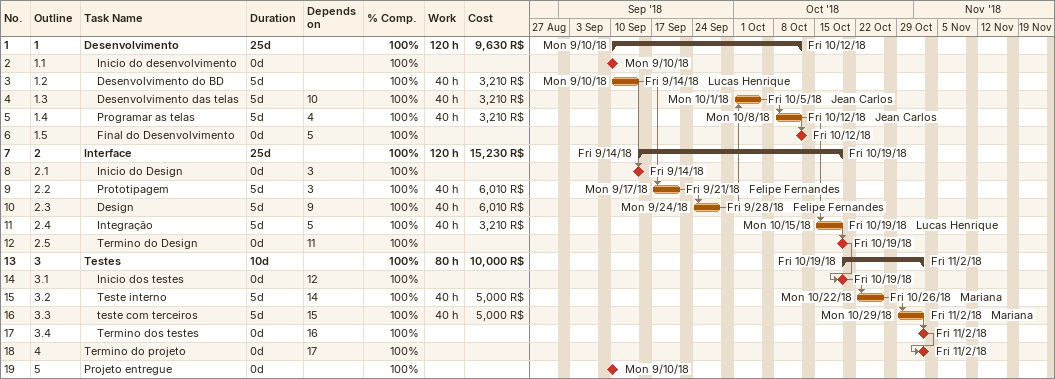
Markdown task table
| ID | WBS | Task | Duration | Start | Finish | Predecessors | Resources | % complete | Work (h) | Cost (R$) |
|---|---|---|---|---|---|---|---|---|---|---|
| 1 | 1 | **Desenvolvimento** | 25d | 2018-09-10 | 2018-10-12 |  |  | 100 | 120 | 9630 |
| 2 | 1.1 | Inicio do desenvolvimento | 0d | 2018-09-10 | 2018-09-10 |  |  | 100 |  |  |
| 3 | 1.2 | Desenvolvimento do BD | 5d | 2018-09-10 | 2018-09-14 |  | Lucas Henrique | 100 | 40 | 3210 |
| 4 | 1.3 | Desenvolvimento das telas | 5d | 2018-10-01 | 2018-10-05 | 10 | Jean Carlos | 100 | 40 | 3210 |
| 5 | 1.4 | Programar as telas | 5d | 2018-10-08 | 2018-10-12 | 4 | Jean Carlos | 100 | 40 | 3210 |
| 6 | 1.5 | Final do Desenvolvimento | 0d | 2018-10-12 | 2018-10-12 | 5 |  | 100 |  |  |
| 7 | 2 | **Interface** | 25d | 2018-09-14 | 2018-10-19 |  |  | 100 | 120 | 15230 |
| 8 | 2.1 | Inicio do Design | 0d | 2018-09-14 | 2018-09-14 | 3 |  | 100 |  |  |
| 9 | 2.2 | Prototipagem | 5d | 2018-09-17 | 2018-09-21 | 3 | Felipe Fernandes | 100 | 40 | 6010 |
| 10 | 2.3 | Design | 5d | 2018-09-24 | 2018-09-28 | 9 | Felipe Fernandes | 100 | 40 | 6010 |
| 11 | 2.4 | Integração | 5d | 2018-10-15 | 2018-10-19 | 5 | Lucas Henrique | 100 | 40 | 3210 |
| 12 | 2.5 | Termino do Design | 0d | 2018-10-19 | 2018-10-19 | 11 |  | 100 |  |  |
| 13 | 3 | **Testes** | 10d | 2018-10-19 | 2018-11-02 |  |  | 100 | 80 | 10000 |
| 14 | 3.1 | Inicio dos testes | 0d | 2018-10-19 | 2018-10-19 | 12 |  | 100 |  |  |
| 15 | 3.2 | Teste interno | 5d | 2018-10-22 | 2018-10-26 | 14 | Mariana | 100 | 40 | 5000 |
| 16 | 3.3 | teste com terceiros | 5d | 2018-10-29 | 2018-11-02 | 15 | Mariana | 100 | 40 | 5000 |
| 17 | 3.4 | Termino dos testes | 0d | 2018-11-02 | 2018-11-02 | 16 |  | 100 |  |  |
| 18 | 4 | Termino do projeto | 0d | 2018-11-02 | 2018-11-02 | 17 |  | 100 |  |  |
| 19 | 5 | Projeto entregue | 0d | 2018-09-10 | 2018-09-10 |  |  | 100 |  |  |
